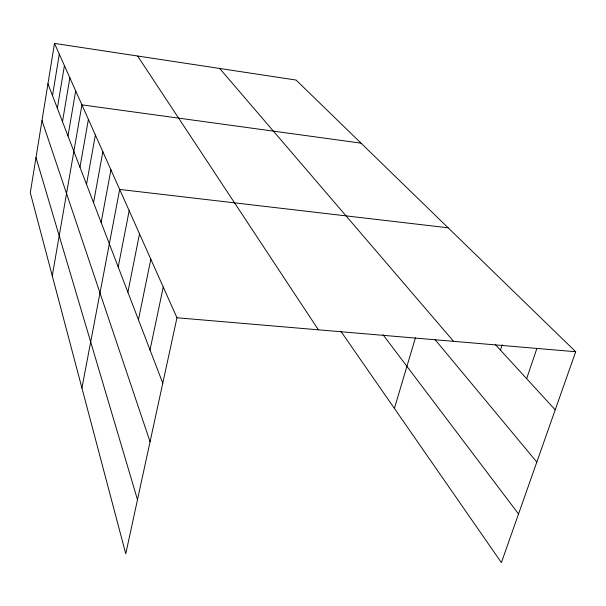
<?xml version="1.0" encoding="UTF-8"?>
<svg xmlns="http://www.w3.org/2000/svg" width="606" height="606" viewBox="0 0 606 606"><rect width="100%" height="100%" fill="white"/><g stroke="black" fill="none" stroke-linecap="round" stroke-linejoin="round"><path stroke-width="0.91" d="M54.487 43.397L30.3 192.731L125.753 553.793L176.967 317.771L54.487 43.397L296.084 80.06L575.7 351.738L501.397 562.603L340.784 331.156M52.502 95.627L59.297 54.176M57.343 108.247L64.418 65.637M62.494 121.677L69.872 77.856M67.986 136.009L75.689 90.9M52.267 275.821L81.924 104.861L361.017 143.152M79.969 167.264L88.408 119.39M86.514 184.338L95.369 134.971M93.551 202.684L102.853 151.742M101.134 222.463L110.928 169.839M81.924 388.022L119.677 189.428L448.145 227.803M118.215 267.011L129.169 210.691M127.889 292.228L139.509 233.863M138.448 319.763L150.826 259.209M150.023 349.95L163.249 287.047M394.4 408.421L415.421 337.784M500.435 350.101L502.177 344.769M526.637 378.674L536.908 348.389M176.967 317.771L575.7 351.738M495.36 344.572L555.225 409.845M219.675 68.463L453.591 341.337M435.191 339.754L536.818 462.075M383 334.701L518.531 513.979M137.607 56.01L318.377 329.815M47.95 83.757L162.772 383.197M41.996 120.541L150.061 441.751M35.996 157.583L137.486 499.708"/></g></svg>
